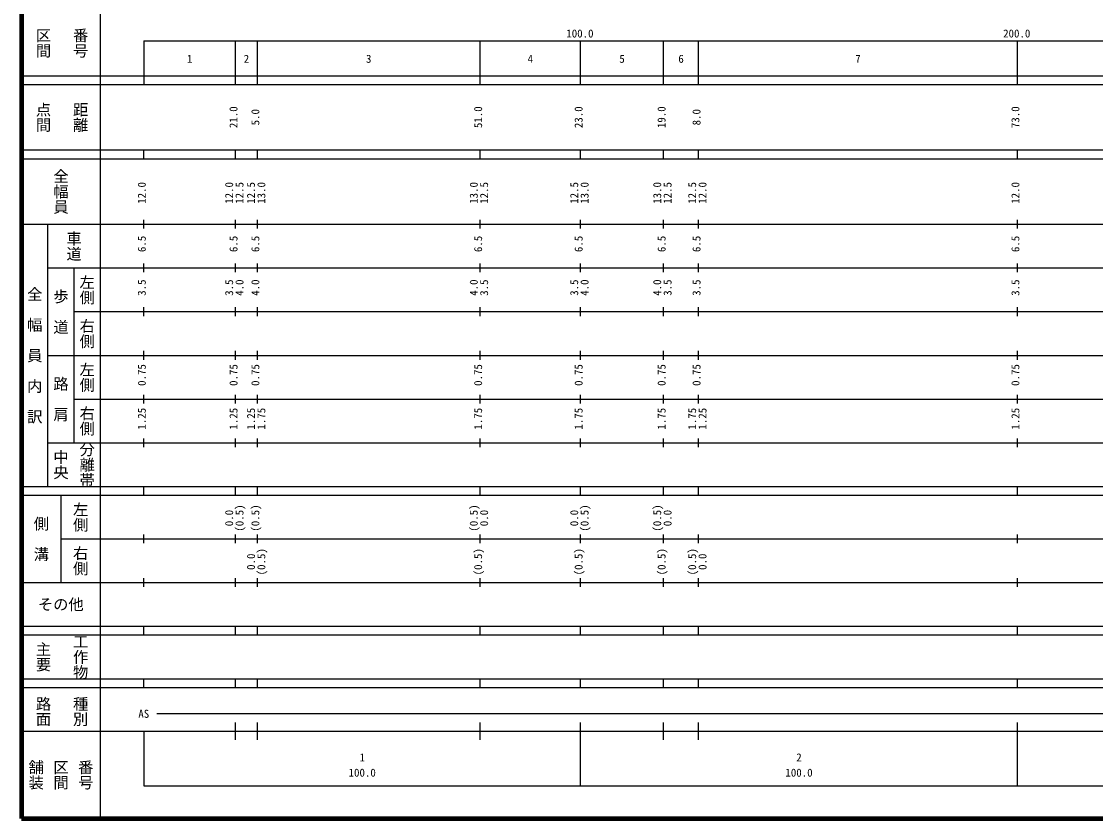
# Model space of a CAD drawing. Units: millimetres on the paper, enlarged 1000 times. Extents: x 40000 to 680000, y 20000 to 380000.
# Drawn here: x 40000 to 285882, y 20000 to 202409 of the extents above; entities that cross this region are included whole.
import ezdxf
from ezdxf.enums import TextEntityAlignment as Align

# ---------------------------------------------------------------- set-up
doc = ezdxf.new("R2010")
doc.units = ezdxf.units.MM
doc.header["$LTSCALE"] = 1000
doc.layers.add('M-TTL', color=2, linetype='Continuous', lineweight=140)
doc.layers.add('M-TTL-BAND', color=7, linetype='Continuous', lineweight=25)
doc.styles.add('@ＭＳ ゴシック', font='')
doc.styles.add('ＭＳ ゴシック', font='')
doc.styles.get('@ＭＳ ゴシック').set_extended_font_data('@MS Gothic')
doc.styles.get('ＭＳ ゴシック').set_extended_font_data('MS Gothic')

msp = doc.modelspace()

# ---------------------------------------------------------------- linework, layer by layer
at = {"layer": 'M-TTL'}
for p, q in [((40000, 380000), (40000, 20000)), ((40000, 20000), (680000, 20000))]:
    msp.add_line(p, q, dxfattribs=at)
at = {"layer": 'M-TTL-BAND'}
for p, q in [((58000, 370000), (58000, 20000)), ((68000, 198000), (579000, 198000)), ((68000, 198000), (68000, 188000)), ((89000, 188000), (89000, 198000)), ((94000, 188000), (94000, 198000)), ((145000, 188000), (145000, 198000)), ((168000, 188000), (168000, 198000)), ((187000, 188000), (187000, 198000)), ((195000, 188000), (195000, 198000)), ((268000, 188000), (268000, 198000)), ((40000, 190000), (579000, 190000)), ((40000, 188000), (579000, 188000)), ((40000, 173000), (579000, 173000)), ((68000, 171000), (68000, 173000)), ((89000, 171000), (89000, 173000)), ((94000, 171000), (94000, 173000)), ((145000, 171000), (145000, 173000)), ((168000, 171000), (168000, 173000)), ((187000, 171000), (187000, 173000)), ((195000, 171000), (195000, 173000)), ((268000, 171000), (268000, 173000)), ((40000, 171000), (579000, 171000)), ((40000, 156000), (579000, 156000)), ((46000, 96000), (46000, 156000)), ((68000, 155000), (68000, 157000)), ((89000, 155000), (89000, 157000)), ((94000, 155000), (94000, 157000)), ((145000, 155000), (145000, 157000)), ((168000, 155000), (168000, 157000)), ((187000, 155000), (187000, 157000)), ((195000, 155000), (195000, 157000)), ((268000, 155000), (268000, 157000)), ((46000, 146000), (579000, 146000)), ((52000, 146000), (52000, 106000)), ((68000, 145000), (68000, 147000)), ((89000, 145000), (89000, 147000)), ((94000, 145000), (94000, 147000)), ((145000, 145000), (145000, 147000)), ((168000, 145000), (168000, 147000)), ((187000, 145000), (187000, 147000)), ((195000, 145000), (195000, 147000)), ((268000, 145000), (268000, 147000)), ((52000, 136000), (579000, 136000)), ((68000, 135000), (68000, 137000)), ((89000, 135000), (89000, 137000)), ((94000, 135000), (94000, 137000)), ((145000, 135000), (145000, 137000)), ((168000, 135000), (168000, 137000)), ((187000, 135000), (187000, 137000)), ((195000, 135000), (195000, 137000)), ((268000, 135000), (268000, 137000)), ((46000, 126000), (579000, 126000)), ((68000, 125000), (68000, 127000)), ((89000, 125000), (89000, 127000)), ((94000, 125000), (94000, 127000)), ((145000, 125000), (145000, 127000)), ((168000, 125000), (168000, 127000)), ((187000, 125000), (187000, 127000)), ((195000, 125000), (195000, 127000)), ((268000, 125000), (268000, 127000)), ((52000, 116000), (579000, 116000)), ((68000, 115000), (68000, 117000)), ((89000, 115000), (89000, 117000)), ((94000, 115000), (94000, 117000)), ((145000, 115000), (145000, 117000)), ((168000, 115000), (168000, 117000)), ((187000, 115000), (187000, 117000)), ((195000, 115000), (195000, 117000)), ((268000, 115000), (268000, 117000)), ((46000, 106000), (579000, 106000)), ((68000, 105000), (68000, 107000)), ((89000, 105000), (89000, 107000)), ((94000, 105000), (94000, 107000)), ((145000, 105000), (145000, 107000)), ((168000, 105000), (168000, 107000)), ((187000, 105000), (187000, 107000)), ((195000, 105000), (195000, 107000)), ((268000, 105000), (268000, 107000)), ((40000, 96000), (579000, 96000)), ((68000, 94000), (68000, 96000)), ((89000, 94000), (89000, 96000)), ((94000, 94000), (94000, 96000)), ((145000, 94000), (145000, 96000)), ((168000, 94000), (168000, 96000)), ((187000, 94000), (187000, 96000)), ((195000, 94000), (195000, 96000)), ((268000, 94000), (268000, 96000)), ((40000, 94000), (579000, 94000)), ((49000, 94000), (49000, 74000)), ((49000, 84000), (579000, 84000)), ((68000, 83000), (68000, 85000)), ((89000, 83000), (89000, 85000)), ((94000, 83000), (94000, 85000)), ((145000, 83000), (145000, 85000)), ((168000, 83000), (168000, 85000)), ((187000, 83000), (187000, 85000)), ((195000, 83000), (195000, 85000)), ((268000, 83000), (268000, 85000)), ((40000, 74000), (579000, 74000)), ((68000, 73000), (68000, 75000)), ((89000, 73000), (89000, 75000)), ((94000, 73000), (94000, 75000)), ((145000, 73000), (145000, 75000)), ((168000, 73000), (168000, 75000)), ((187000, 73000), (187000, 75000)), ((195000, 73000), (195000, 75000)), ((268000, 73000), (268000, 75000)), ((40000, 64000), (579000, 64000)), ((68000, 62000), (68000, 64000)), ((89000, 62000), (89000, 64000)), ((94000, 62000), (94000, 64000)), ((145000, 62000), (145000, 64000)), ((168000, 62000), (168000, 64000)), ((187000, 62000), (187000, 64000)), ((195000, 62000), (195000, 64000)), ((268000, 62000), (268000, 64000)), ((40000, 62000), (579000, 62000)), ((40000, 52000), (579000, 52000)), ((68000, 50000), (68000, 52000)), ((89000, 50000), (89000, 52000)), ((94000, 50000), (94000, 52000)), ((145000, 50000), (145000, 52000)), ((168000, 50000), (168000, 52000)), ((187000, 50000), (187000, 52000)), ((195000, 50000), (195000, 52000)), ((268000, 50000), (268000, 52000)), ((40000, 50000), (579000, 50000)), ((71000, 44000), (531000, 44000)), ((89000, 38000), (89000, 42000)), ((94000, 38000), (94000, 42000)), ((145000, 38000), (145000, 42000)), ((168000, 27500), (168000, 42000)), ((187000, 38000), (187000, 42000)), ((195000, 38000), (195000, 42000)), ((268000, 27500), (268000, 42000)), ((40000, 40000), (579000, 40000)), ((68000, 40000), (68000, 27500)), ((68000, 27500), (579000, 27500))]:
    msp.add_line(p, q, dxfattribs=at)

# ---------------------------------------------------------------- texts
at = {"layer": 'M-TTL-BAND', "style": '@ＭＳ ゴシック'}
for s, p in [('区間', (45000, 197500)), ('番号', (53500, 197500)), ('点間', (45000, 180500)), ('距離', (53500, 180500)), ('全幅員', (49000, 163500)), ('車道', (52000, 151000)), ('左側', (55000, 141000)), ('全\u3000幅\u3000員\u3000内\u3000訳', (43000, 126000)), ('歩\u3000道', (49000, 136000)), ('右側', (55000, 131000)), ('左側', (55000, 121000)), ('路\u3000肩', (49000, 116000)), ('右側', (55000, 111000)), ('分離帯', (55000, 101000)), ('中央', (49000, 101000)), ('左側', (53500, 89000)), ('側\u3000溝', (44500, 84000)), ('右側', (53500, 79000)), ('工作物', (53500, 57000)), ('主要', (45000, 57000)), ('路面', (45000, 44500)), ('種別', (53500, 44500)), ('舗装', (43333, 30000)), ('区間', (49000, 30000)), ('番号', (54667, 30000))]:
    msp.add_text(s, height=2566, rotation=270, dxfattribs=at).set_placement(p, align=Align.MIDDLE_CENTER)
at = {"layer": 'M-TTL-BAND', "style": 'ＭＳ ゴシック'}
for s, p in [('100.0', (167844, 198195)), ('200.0', (267844, 198195)), ('1', (78500, 192405)), ('2', (91500, 192405)), ('3', (119500, 192405)), ('4', (156500, 192405)), ('5', (177500, 192405)), ('6', (191000, 192405)), ('7', (231500, 192405)), ('AS', (68000, 42500)), ('1', (118000, 32523)), ('2', (218000, 32523)), ('100.0', (118000, 29033)), ('100.0', (218000, 29033))]:
    msp.add_text(s, height=1833, dxfattribs=at).set_placement(p, align=Align.BOTTOM_CENTER)
for s, p in [('21.0', (90000, 180500)), ('5.0', (95000, 180500)), ('51.0', (146000, 180500)), ('23.0', (169000, 180500)), ('19.0', (188000, 180500)), ('8.0', (196000, 180500)), ('73.0', (269000, 180500)), ('12.0', (69000, 163174)), ('12.0', (89000, 163174)), ('12.5', (91370, 163174)), ('12.5', (94000, 163174)), ('13.0', (96370, 163174)), ('13.0', (145000, 163174)), ('12.5', (147370, 163174)), ('12.5', (168000, 163174)), ('13.0', (170370, 163174)), ('13.0', (187000, 163174)), ('12.5', (189370, 163174)), ('12.5', (195000, 163174)), ('12.0', (197370, 163174)), ('12.0', (269000, 163174)), ('6.5', (69000, 151500)), ('6.5', (90000, 151500)), ('6.5', (95000, 151500)), ('6.5', (146000, 151500)), ('6.5', (169000, 151500)), ('6.5', (188000, 151500)), ('6.5', (196000, 151500)), ('6.5', (269000, 151500)), ('3.5', (69000, 141500)), ('3.5', (89000, 141500)), ('4.0', (91370, 141500)), ('4.0', (95000, 141500)), ('4.0', (145000, 141500)), ('3.5', (147370, 141500)), ('3.5', (168000, 141500)), ('4.0', (170370, 141500)), ('4.0', (187000, 141500)), ('3.5', (189370, 141500)), ('3.5', (196000, 141500)), ('3.5', (269000, 141500)), ('0.75', (69000, 121500)), ('0.75', (90000, 121500)), ('0.75', (95000, 121500)), ('0.75', (146000, 121500)), ('0.75', (169000, 121500)), ('0.75', (188000, 121500)), ('0.75', (196000, 121500)), ('0.75', (269000, 121500)), ('1.25', (69000, 111500)), ('1.25', (90000, 111500)), ('1.25', (94000, 111500)), ('1.75', (96370, 111500)), ('1.75', (146000, 111500)), ('1.75', (169000, 111500)), ('1.75', (188000, 111500)), ('1.75', (195000, 111500)), ('1.25', (197370, 111500)), ('1.25', (269000, 111500)), ('(0.5)', (91370, 88764)), ('(0.5)', (95000, 88764)), ('(0.5)', (145000, 88764)), ('(0.5)', (170370, 88764)), ('(0.5)', (187000, 88764)), ('0.0', (89000, 88764)), ('0.0', (147370, 88764)), ('0.0', (168000, 88764)), ('0.0', (189370, 88764)), ('(0.5)', (96370, 78764)), ('(0.5)', (146000, 78764)), ('(0.5)', (169000, 78764)), ('(0.5)', (188000, 78764)), ('(0.5)', (195000, 78764)), ('0.0', (94000, 78764)), ('0.0', (197370, 78764))]:
    msp.add_text(s, height=1833, rotation=90, dxfattribs=at).set_placement(p, align=Align.BOTTOM_CENTER)
msp.add_text('その他', height=2566, dxfattribs=at).set_placement((49000, 69000), align=Align.MIDDLE_CENTER)

doc.saveas('drawing.dxf')
